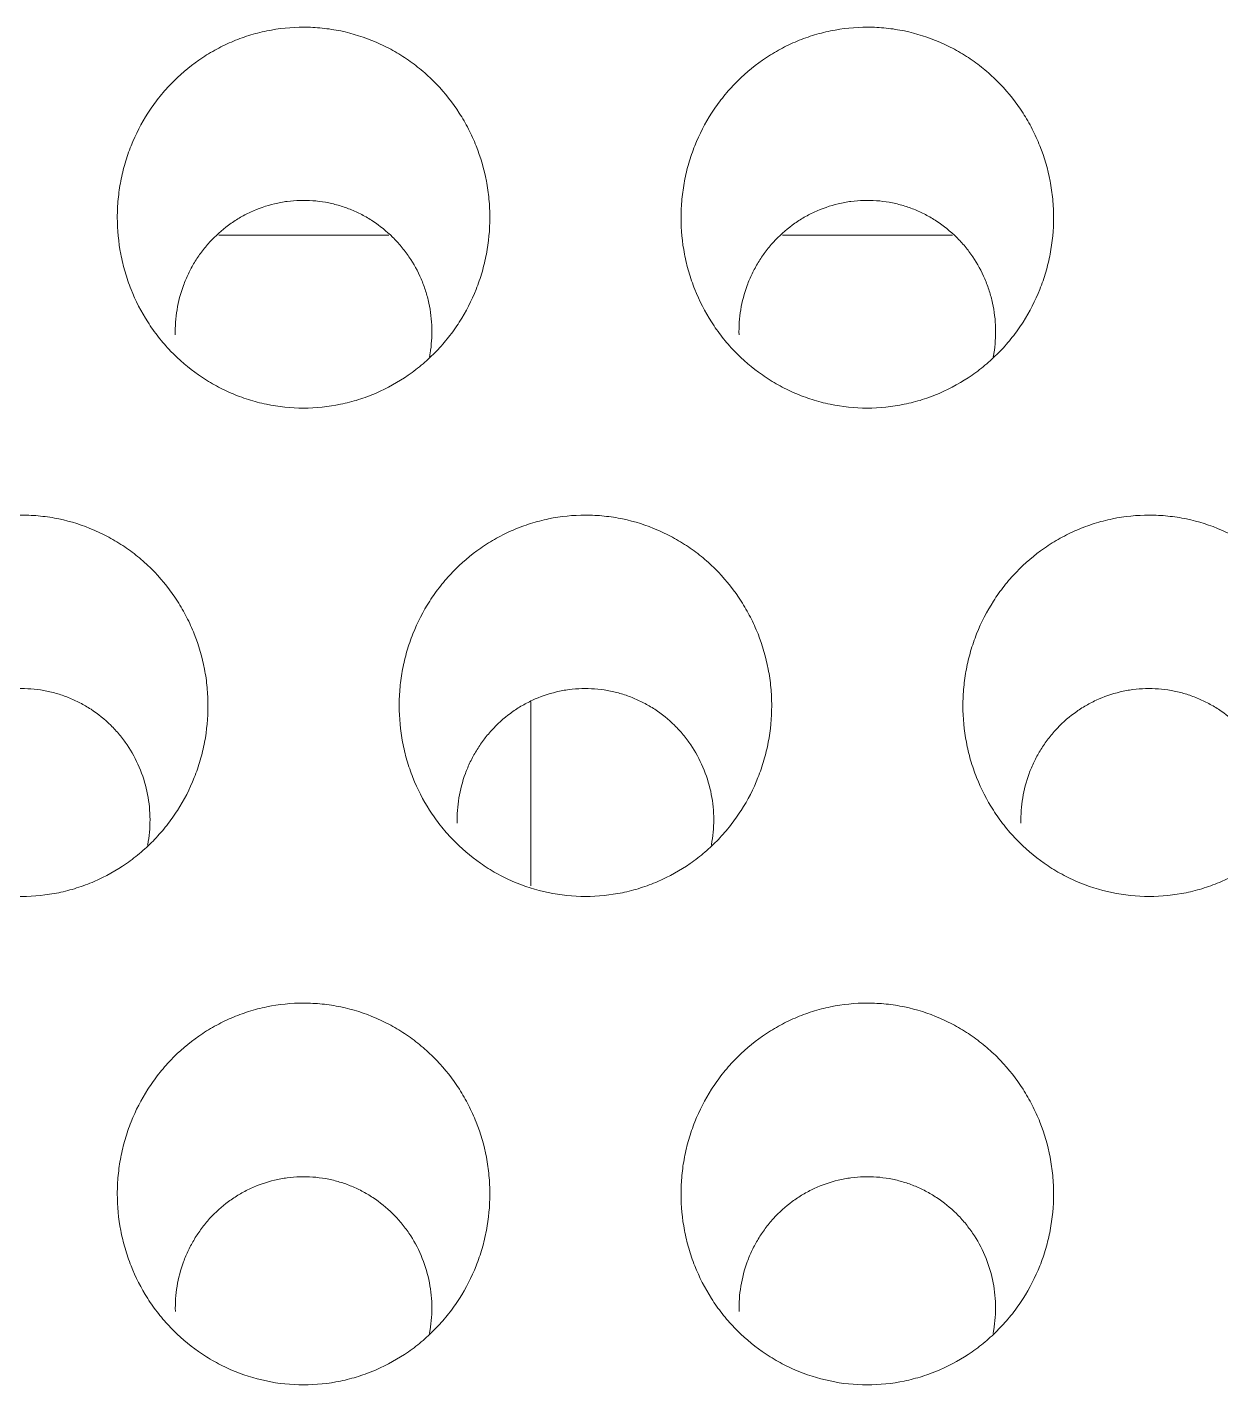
# Model space of a CAD drawing. Header units: millimetres. Extents: x 70151 to 230897, y 35202 to 113211.
# Drawn here: x 179014.93 to 179021.26, y 69190.07 to 69197.26 of the extents above; entities that cross this region are included whole.
import ezdxf

# ---------------------------------------------------------------- set-up
doc = ezdxf.new("R2010")
doc.units = ezdxf.units.MM
doc.header["$LTSCALE"] = 50
doc.layers.add('2-con', color=2, linetype='Continuous')
doc.layers.add('mark-B', color=2, linetype='Continuous', lineweight=20)

# ---------------------------------------------------------------- blocks, each defined once
blk = doc.blocks.new('무풍1WAY 대형')
at = {"layer": 'mark-B'}
blk.add_line((-362.6855, -433.2657), (-362.6855, -434.2397), dxfattribs=at)
for points, knots in [([(-364.4684, -430.621), (-364.5348, -430.621), (-364.6001, -430.6278), (-364.6964, -430.6478), (-364.7282, -430.6561), (-364.7754, -430.671), (-364.7911, -430.6764), (-364.8221, -430.688), (-364.8374, -430.6942), (-364.9127, -430.7268), (-364.9698, -430.7587), (-365.0506, -430.815), (-365.0769, -430.8354), (-365.1267, -430.8781), (-365.1741, -430.923), (-365.2168, -430.9722), (-365.2471, -431.0107), (-365.2569, -431.0238), (-365.2758, -431.0505), (-365.2851, -431.0641), (-365.3293, -431.1333), (-365.3589, -431.1912), (-365.3948, -431.2817), (-365.4053, -431.3125), (-365.419, -431.3595), (-365.4232, -431.3754), (-365.4309, -431.4073), (-365.4343, -431.4232), (-365.4495, -431.5031), (-365.4555, -431.5675), (-365.4555, -431.6487), (-365.4552, -431.6649), (-365.4536, -431.6975), (-365.4525, -431.7139), (-365.4478, -431.7628), (-365.4432, -431.795), (-365.425, -431.8905), (-365.407, -431.9527), (-365.3709, -432.0436), (-365.3573, -432.0737), (-365.3275, -432.1318), (-365.3113, -432.16), (-365.2588, -432.242), (-365.2187, -432.2932), (-365.1617, -432.3527), (-365.15, -432.3643), (-365.1262, -432.3868), (-365.0897, -432.4197), (-365.0253, -432.4696), (-364.9699, -432.5043), (-364.9269, -432.5283), (-364.9124, -432.536), (-364.8827, -432.5506), (-364.8677, -432.5576), (-364.792, -432.5903), (-364.7297, -432.6101), (-364.6334, -432.6302), (-364.6008, -432.6353), (-364.5347, -432.6421), (-364.5017, -432.6438), (-364.4033, -432.6439), (-364.3381, -432.6373), (-364.2571, -432.6206), (-364.2409, -432.6168), (-364.2089, -432.6084), (-364.1614, -432.5947), (-364.0846, -432.5661), (-364.0259, -432.5372), (-363.9684, -432.5052), (-363.9402, -432.4876), (-363.8593, -432.4312), (-363.8098, -432.3888), (-363.7532, -432.3299), (-363.7421, -432.3178), (-363.7206, -432.293), (-363.7101, -432.2803), (-363.6796, -432.2416), (-363.6607, -432.2149), (-363.608, -432.1328), (-363.5783, -432.075), (-363.5481, -431.9989), (-363.5424, -431.9835), (-363.5318, -431.9525), (-363.517, -431.9059), (-363.4981, -431.8271), (-363.4889, -431.7629), (-363.4843, -431.7144), (-363.4832, -431.6982), (-363.4816, -431.6655), (-363.4812, -431.6491), (-363.4812, -431.5674), (-363.4873, -431.5029), (-363.5055, -431.4075), (-363.513, -431.3759), (-363.5267, -431.3288), (-363.5316, -431.3132), (-363.5422, -431.2822), (-363.5479, -431.2668), (-363.5779, -431.1911), (-363.6074, -431.1334), (-363.66, -431.0511), (-363.6789, -431.0245), (-363.7196, -430.9726), (-363.7411, -430.9479), (-363.8087, -430.8772), (-363.8581, -430.8347), (-363.9253, -430.7877), (-363.939, -430.7786), (-363.967, -430.761), (-363.9813, -430.7526), (-364.0243, -430.7285), (-364.0537, -430.714), (-364.1436, -430.675), (-364.2061, -430.655), (-364.3362, -430.6278), (-364.4019, -430.621), (-364.4684, -430.621)], [0, 0, 0, 0, 0.03125, 0.03125, 0.046875, 0.046875, 0.054687, 0.054687, 0.0625, 0.0625, 0.09375, 0.09375, 0.109375, 0.109375, 0.125, 0.140625, 0.140625, 0.148437, 0.148437, 0.15625, 0.15625, 0.1875, 0.1875, 0.203125, 0.203125, 0.210937, 0.210937, 0.21875, 0.21875, 0.25, 0.25, 0.257812, 0.257812, 0.265625, 0.265625, 0.28125, 0.28125, 0.3125, 0.3125, 0.328125, 0.328125, 0.34375, 0.34375, 0.375, 0.375, 0.382812, 0.382812, 0.390625, 0.40625, 0.421875, 0.421875, 0.429687, 0.429687, 0.4375, 0.4375, 0.46875, 0.46875, 0.484375, 0.484375, 0.5, 0.5, 0.53125, 0.53125, 0.539062, 0.539062, 0.546875, 0.5625, 0.578125, 0.578125, 0.59375, 0.59375, 0.625, 0.625, 0.632812, 0.632812, 0.640625, 0.640625, 0.65625, 0.65625, 0.6875, 0.6875, 0.695312, 0.695312, 0.703125, 0.71875, 0.734375, 0.734375, 0.742187, 0.742187, 0.75, 0.75, 0.78125, 0.78125, 0.796875, 0.796875, 0.804687, 0.804687, 0.8125, 0.8125, 0.84375, 0.84375, 0.859375, 0.859375, 0.875, 0.875, 0.90625, 0.90625, 0.914062, 0.914062, 0.921875, 0.921875, 0.9375, 0.9375, 0.96875, 0.96875, 1, 1, 1, 1]), ([(-361.4808, -430.621), (-361.5473, -430.621), (-361.6126, -430.6278), (-361.7088, -430.6478), (-361.7406, -430.6561), (-361.7879, -430.671), (-361.8036, -430.6764), (-361.8346, -430.688), (-361.8498, -430.6942), (-361.9252, -430.7268), (-361.9822, -430.7587), (-362.0631, -430.815), (-362.0893, -430.8354), (-362.1392, -430.8781), (-362.1866, -430.923), (-362.2293, -430.9722), (-362.2595, -431.0107), (-362.2693, -431.0238), (-362.2883, -431.0505), (-362.2975, -431.0641), (-362.3418, -431.1333), (-362.3713, -431.1912), (-362.4072, -431.2817), (-362.4178, -431.3125), (-362.4315, -431.3595), (-362.4357, -431.3754), (-362.4433, -431.4073), (-362.4467, -431.4232), (-362.4619, -431.5031), (-362.468, -431.5675), (-362.468, -431.6487), (-362.4676, -431.6649), (-362.4661, -431.6975), (-362.4649, -431.7139), (-362.4603, -431.7628), (-362.4557, -431.795), (-362.4375, -431.8905), (-362.4194, -431.9527), (-362.3834, -432.0436), (-362.3697, -432.0737), (-362.34, -432.1318), (-362.3238, -432.16), (-362.2713, -432.242), (-362.2311, -432.2932), (-362.1742, -432.3527), (-362.1625, -432.3643), (-362.1386, -432.3868), (-362.1021, -432.4197), (-362.0377, -432.4696), (-361.9824, -432.5043), (-361.9394, -432.5283), (-361.9248, -432.536), (-361.8952, -432.5506), (-361.8801, -432.5576), (-361.8045, -432.5903), (-361.7421, -432.6101), (-361.6458, -432.6302), (-361.6132, -432.6353), (-361.5471, -432.6421), (-361.5142, -432.6438), (-361.4157, -432.6439), (-361.3505, -432.6373), (-361.2695, -432.6206), (-361.2533, -432.6168), (-361.2213, -432.6084), (-361.1738, -432.5947), (-361.0971, -432.5661), (-361.0383, -432.5372), (-360.9809, -432.5052), (-360.9527, -432.4876), (-360.8717, -432.4312), (-360.8222, -432.3888), (-360.7656, -432.3299), (-360.7546, -432.3178), (-360.7331, -432.293), (-360.7225, -432.2803), (-360.692, -432.2416), (-360.6731, -432.2149), (-360.6205, -432.1328), (-360.5908, -432.075), (-360.5605, -431.9989), (-360.5548, -431.9835), (-360.5442, -431.9525), (-360.5295, -431.9059), (-360.5105, -431.8271), (-360.5014, -431.7629), (-360.4968, -431.7144), (-360.4956, -431.6982), (-360.4941, -431.6655), (-360.4937, -431.6491), (-360.4937, -431.5674), (-360.4998, -431.5029), (-360.5179, -431.4075), (-360.5255, -431.3759), (-360.5391, -431.3288), (-360.5441, -431.3132), (-360.5547, -431.2822), (-360.5603, -431.2668), (-360.5904, -431.1911), (-360.6199, -431.1334), (-360.6724, -431.0511), (-360.6913, -431.0245), (-360.732, -430.9726), (-360.7535, -430.9479), (-360.8211, -430.8772), (-360.8705, -430.8347), (-360.9377, -430.7877), (-360.9515, -430.7786), (-360.9795, -430.761), (-360.9937, -430.7526), (-361.0368, -430.7285), (-361.0661, -430.714), (-361.1561, -430.675), (-361.2186, -430.655), (-361.3486, -430.6278), (-361.4144, -430.621), (-361.4808, -430.621)], [0, 0, 0, 0, 0.03125, 0.03125, 0.046875, 0.046875, 0.054687, 0.054687, 0.0625, 0.0625, 0.09375, 0.09375, 0.109375, 0.109375, 0.125, 0.140625, 0.140625, 0.148437, 0.148437, 0.15625, 0.15625, 0.1875, 0.1875, 0.203125, 0.203125, 0.210937, 0.210937, 0.21875, 0.21875, 0.25, 0.25, 0.257812, 0.257812, 0.265625, 0.265625, 0.28125, 0.28125, 0.3125, 0.3125, 0.328125, 0.328125, 0.34375, 0.34375, 0.375, 0.375, 0.382812, 0.382812, 0.390625, 0.40625, 0.421875, 0.421875, 0.429687, 0.429687, 0.4375, 0.4375, 0.46875, 0.46875, 0.484375, 0.484375, 0.5, 0.5, 0.53125, 0.53125, 0.539062, 0.539062, 0.546875, 0.5625, 0.578125, 0.578125, 0.59375, 0.59375, 0.625, 0.625, 0.632812, 0.632812, 0.640625, 0.640625, 0.65625, 0.65625, 0.6875, 0.6875, 0.695312, 0.695312, 0.703125, 0.71875, 0.734375, 0.734375, 0.742187, 0.742187, 0.75, 0.75, 0.78125, 0.78125, 0.796875, 0.796875, 0.804687, 0.804687, 0.8125, 0.8125, 0.84375, 0.84375, 0.859375, 0.859375, 0.875, 0.875, 0.90625, 0.90625, 0.914062, 0.914062, 0.921875, 0.921875, 0.9375, 0.9375, 0.96875, 0.96875, 1, 1, 1, 1]), ([(-365.1354, -430.8933), (-365.1366, -430.8995), (-365.1377, -430.9057), (-365.1459, -430.956), (-365.149, -431.0004), (-365.1473, -431.0678), (-365.1457, -431.0904), (-365.1403, -431.1349), (-365.1366, -431.157), (-365.1224, -431.2224), (-365.1089, -431.2651), (-365.0733, -431.3483), (-365.0518, -431.3876), (-365.0141, -431.4432), (-365.0006, -431.4612), (-364.979, -431.4873), (-364.9715, -431.4959), (-364.9562, -431.5126), (-364.9484, -431.5207), (-364.9083, -431.5604), (-364.8734, -431.5887), (-364.8262, -431.6197), (-364.8165, -431.6257), (-364.7969, -431.6372), (-364.7869, -431.6428), (-364.7567, -431.6585), (-364.7157, -431.6774), (-364.6623, -431.6956), (-364.6294, -431.7042), (-364.6073, -431.7093), (-364.596, -431.7116), (-364.5398, -431.7216), (-364.4948, -431.7249), (-364.427, -431.723), (-364.4044, -431.7212), (-364.3705, -431.7167), (-364.3592, -431.7149), (-364.3368, -431.7108), (-364.3257, -431.7085), (-364.2707, -431.6954), (-364.2282, -431.6806), (-364.1666, -431.6519), (-364.1463, -431.6412), (-364.1074, -431.618), (-364.0886, -431.6055), (-364.0345, -431.5655), (-364.0012, -431.5354), (-363.9631, -431.4934), (-363.9556, -431.4848), (-363.9413, -431.4674), (-363.9344, -431.4585), (-363.9143, -431.4315), (-363.8894, -431.3943), (-363.8628, -431.3452), (-363.8489, -431.3144), (-363.8402, -431.2937), (-363.836, -431.2831), (-363.8166, -431.2303), (-363.7941, -431.1442), (-363.7878, -431.0554), (-363.7888, -431.0102)], [0, 0, 0, 0, 0.008227, 0.008227, 0.066566, 0.066566, 0.095736, 0.095736, 0.124906, 0.124906, 0.183246, 0.183246, 0.241585, 0.241585, 0.270755, 0.270755, 0.28534, 0.28534, 0.299925, 0.299925, 0.358264, 0.358264, 0.372849, 0.372849, 0.387434, 0.387434, 0.416604, 0.445774, 0.460359, 0.460359, 0.474944, 0.474944, 0.533283, 0.533283, 0.562453, 0.562453, 0.577038, 0.577038, 0.591623, 0.591623, 0.649962, 0.649962, 0.679132, 0.679132, 0.708302, 0.708302, 0.766642, 0.766642, 0.781226, 0.781226, 0.795811, 0.795811, 0.824981, 0.854151, 0.868736, 0.868736, 0.883321, 0.883321, 0.94166, 1, 1, 1, 1]), ([(-362.1479, -430.8933), (-362.1491, -430.8995), (-362.1502, -430.9057), (-362.1584, -430.956), (-362.1615, -431.0004), (-362.1598, -431.0678), (-362.1581, -431.0904), (-362.1528, -431.1349), (-362.1491, -431.157), (-362.1349, -431.2224), (-362.1213, -431.2651), (-362.0858, -431.3483), (-362.0643, -431.3876), (-362.0266, -431.4432), (-362.0131, -431.4612), (-361.9914, -431.4873), (-361.984, -431.4959), (-361.9687, -431.5126), (-361.9608, -431.5207), (-361.9207, -431.5604), (-361.8858, -431.5887), (-361.8386, -431.6197), (-361.829, -431.6257), (-361.8094, -431.6372), (-361.7994, -431.6428), (-361.7692, -431.6585), (-361.7281, -431.6774), (-361.6748, -431.6956), (-361.6419, -431.7042), (-361.6197, -431.7093), (-361.6085, -431.7116), (-361.5523, -431.7216), (-361.5072, -431.7249), (-361.4395, -431.723), (-361.4169, -431.7212), (-361.383, -431.7167), (-361.3716, -431.7149), (-361.3493, -431.7108), (-361.3382, -431.7085), (-361.2831, -431.6954), (-361.2406, -431.6806), (-361.179, -431.6519), (-361.1588, -431.6412), (-361.1198, -431.618), (-361.1011, -431.6055), (-361.0469, -431.5655), (-361.0136, -431.5354), (-360.9755, -431.4934), (-360.9681, -431.4848), (-360.9537, -431.4674), (-360.9468, -431.4585), (-360.9267, -431.4315), (-360.9018, -431.3943), (-360.8753, -431.3452), (-360.8614, -431.3144), (-360.8526, -431.2937), (-360.8485, -431.2831), (-360.8291, -431.2303), (-360.8066, -431.1442), (-360.8002, -431.0554), (-360.8013, -431.0102)], [0, 0, 0, 0, 0.008227, 0.008227, 0.066566, 0.066566, 0.095736, 0.095736, 0.124906, 0.124906, 0.183246, 0.183246, 0.241585, 0.241585, 0.270755, 0.270755, 0.28534, 0.28534, 0.299925, 0.299925, 0.358264, 0.358264, 0.372849, 0.372849, 0.387434, 0.387434, 0.416604, 0.445774, 0.460359, 0.460359, 0.474944, 0.474944, 0.533283, 0.533283, 0.562453, 0.562453, 0.577038, 0.577038, 0.591623, 0.591623, 0.649962, 0.649962, 0.679132, 0.679132, 0.708302, 0.708302, 0.766642, 0.766642, 0.781226, 0.781226, 0.795811, 0.795811, 0.824981, 0.854151, 0.868736, 0.868736, 0.883321, 0.883321, 0.94166, 1, 1, 1, 1]), ([(-365.9622, -433.2088), (-366.0286, -433.2088), (-366.0939, -433.2156), (-366.1901, -433.2355), (-366.2218, -433.2438), (-366.2691, -433.2587), (-366.2848, -433.2641), (-366.3158, -433.2757), (-366.331, -433.2819), (-366.4064, -433.3144), (-366.4634, -433.3462), (-366.5442, -433.4025), (-366.5705, -433.4228), (-366.6203, -433.4655), (-366.6678, -433.5104), (-366.7105, -433.5595), (-366.7407, -433.5979), (-366.7505, -433.611), (-366.7695, -433.6377), (-366.7787, -433.6513), (-366.823, -433.7204), (-366.8526, -433.7783), (-366.8885, -433.8687), (-366.899, -433.8994), (-366.9127, -433.9465), (-366.9169, -433.9623), (-366.9246, -433.9941), (-366.928, -434.0101), (-366.9432, -434.0899), (-366.9493, -434.1543), (-366.9493, -434.2354), (-366.9489, -434.2516), (-366.9474, -434.2842), (-366.9462, -434.3005), (-366.9416, -434.3494), (-366.937, -434.3816), (-366.9187, -434.477), (-366.9007, -434.5391), (-366.8646, -434.63), (-366.851, -434.6601), (-366.8212, -434.7181), (-366.805, -434.7463), (-366.7525, -434.8281), (-366.7123, -434.8793), (-366.6554, -434.9387), (-366.6437, -434.9503), (-366.6198, -434.9729), (-366.5833, -435.0057), (-366.5189, -435.0555), (-366.4636, -435.0901), (-366.4206, -435.1141), (-366.406, -435.1218), (-366.3764, -435.1364), (-366.3613, -435.1434), (-366.2857, -435.1761), (-366.2234, -435.1958), (-366.1271, -435.2159), (-366.0945, -435.2209), (-366.0284, -435.2278), (-365.9955, -435.2295), (-365.8971, -435.2295), (-365.8319, -435.2229), (-365.7509, -435.2062), (-365.7347, -435.2025), (-365.7027, -435.1941), (-365.6552, -435.1805), (-365.5785, -435.1519), (-365.5198, -435.123), (-365.4623, -435.0911), (-365.4341, -435.0735), (-365.3532, -435.0172), (-365.3037, -434.9748), (-365.2471, -434.916), (-365.2361, -434.9039), (-365.2145, -434.8792), (-365.204, -434.8665), (-365.1735, -434.8278), (-365.1545, -434.8012), (-365.1019, -434.7191), (-365.0722, -434.6613), (-365.0419, -434.5853), (-365.0362, -434.5699), (-365.0256, -434.539), (-365.0108, -434.4924), (-364.9919, -434.4136), (-364.9827, -434.3496), (-364.9781, -434.3011), (-364.977, -434.2848), (-364.9754, -434.2522), (-364.975, -434.2358), (-364.975, -434.1541), (-364.9811, -434.0897), (-364.9993, -433.9944), (-365.0068, -433.9628), (-365.0205, -433.9158), (-365.0254, -433.9001), (-365.0361, -433.8691), (-365.0417, -433.8538), (-365.0718, -433.7782), (-365.1013, -433.7205), (-365.1539, -433.6384), (-365.1728, -433.6117), (-365.2135, -433.5599), (-365.235, -433.5352), (-365.3026, -433.4646), (-365.352, -433.4222), (-365.4192, -433.3752), (-365.4329, -433.3661), (-365.461, -433.3486), (-365.4752, -433.3402), (-365.5182, -433.3161), (-365.5476, -433.3016), (-365.6375, -433.2627), (-365.7, -433.2427), (-365.83, -433.2156), (-365.8957, -433.2088), (-365.9622, -433.2088)], [0, 0, 0, 0, 0.03125, 0.03125, 0.046875, 0.046875, 0.054688, 0.054688, 0.0625, 0.0625, 0.09375, 0.09375, 0.109375, 0.109375, 0.125, 0.140625, 0.140625, 0.148438, 0.148438, 0.15625, 0.15625, 0.1875, 0.1875, 0.203125, 0.203125, 0.210938, 0.210938, 0.21875, 0.21875, 0.25, 0.25, 0.257813, 0.257813, 0.265625, 0.265625, 0.28125, 0.28125, 0.3125, 0.3125, 0.328125, 0.328125, 0.34375, 0.34375, 0.375, 0.375, 0.382813, 0.382813, 0.390625, 0.40625, 0.421875, 0.421875, 0.429688, 0.429688, 0.4375, 0.4375, 0.46875, 0.46875, 0.484375, 0.484375, 0.5, 0.5, 0.53125, 0.53125, 0.539063, 0.539063, 0.546875, 0.5625, 0.578125, 0.578125, 0.59375, 0.59375, 0.625, 0.625, 0.632813, 0.632813, 0.640625, 0.640625, 0.65625, 0.65625, 0.6875, 0.6875, 0.695313, 0.695313, 0.703125, 0.71875, 0.734375, 0.734375, 0.742188, 0.742188, 0.75, 0.75, 0.78125, 0.78125, 0.796875, 0.796875, 0.804688, 0.804688, 0.8125, 0.8125, 0.84375, 0.84375, 0.859375, 0.859375, 0.875, 0.875, 0.90625, 0.90625, 0.914063, 0.914063, 0.921875, 0.921875, 0.9375, 0.9375, 0.96875, 0.96875, 1, 1, 1, 1]), ([(-362.9746, -433.2088), (-363.041, -433.2088), (-363.1063, -433.2156), (-363.2025, -433.2355), (-363.2343, -433.2438), (-363.2815, -433.2587), (-363.2973, -433.2641), (-363.3282, -433.2757), (-363.3435, -433.2819), (-363.4188, -433.3144), (-363.4759, -433.3462), (-363.5567, -433.4025), (-363.5829, -433.4228), (-363.6328, -433.4655), (-363.6802, -433.5104), (-363.7229, -433.5595), (-363.7532, -433.5979), (-363.763, -433.611), (-363.7819, -433.6377), (-363.7912, -433.6513), (-363.8355, -433.7204), (-363.865, -433.7783), (-363.9009, -433.8687), (-363.9115, -433.8994), (-363.9252, -433.9465), (-363.9294, -433.9623), (-363.937, -433.9941), (-363.9405, -434.0101), (-363.9557, -434.0899), (-363.9617, -434.1543), (-363.9617, -434.2354), (-363.9614, -434.2516), (-363.9598, -434.2842), (-363.9587, -434.3005), (-363.954, -434.3494), (-363.9494, -434.3816), (-363.9312, -434.477), (-363.9132, -434.5391), (-363.8771, -434.63), (-363.8634, -434.6601), (-363.8336, -434.7181), (-363.8174, -434.7463), (-363.7649, -434.8281), (-363.7248, -434.8793), (-363.6678, -434.9387), (-363.6561, -434.9503), (-363.6323, -434.9729), (-363.5958, -435.0057), (-363.5314, -435.0555), (-363.476, -435.0901), (-363.433, -435.1141), (-363.4185, -435.1218), (-363.3888, -435.1364), (-363.3738, -435.1434), (-363.2982, -435.1761), (-363.2358, -435.1958), (-363.1395, -435.2159), (-363.107, -435.2209), (-363.0409, -435.2278), (-363.008, -435.2295), (-362.9095, -435.2295), (-362.8443, -435.2229), (-362.7634, -435.2062), (-362.7472, -435.2025), (-362.7152, -435.1941), (-362.6677, -435.1805), (-362.591, -435.1519), (-362.5322, -435.123), (-362.4748, -435.0911), (-362.4466, -435.0735), (-362.3657, -435.0172), (-362.3161, -434.9748), (-362.2595, -434.916), (-362.2485, -434.9039), (-362.227, -434.8792), (-362.2164, -434.8665), (-362.1859, -434.8278), (-362.167, -434.8012), (-362.1143, -434.7191), (-362.0846, -434.6613), (-362.0544, -434.5853), (-362.0487, -434.5699), (-362.0381, -434.539), (-362.0233, -434.4924), (-362.0044, -434.4136), (-361.9952, -434.3496), (-361.9906, -434.3011), (-361.9894, -434.2848), (-361.9879, -434.2522), (-361.9875, -434.2358), (-361.9875, -434.1541), (-361.9936, -434.0897), (-362.0117, -433.9944), (-362.0193, -433.9628), (-362.0329, -433.9158), (-362.0379, -433.9001), (-362.0485, -433.8691), (-362.0542, -433.8538), (-362.0842, -433.7782), (-362.1138, -433.7205), (-362.1663, -433.6384), (-362.1852, -433.6117), (-362.2259, -433.5599), (-362.2474, -433.5352), (-362.3151, -433.4646), (-362.3644, -433.4222), (-362.4317, -433.3752), (-362.4454, -433.3661), (-362.4734, -433.3486), (-362.4876, -433.3402), (-362.5307, -433.3161), (-362.56, -433.3016), (-362.65, -433.2627), (-362.7124, -433.2427), (-362.8424, -433.2156), (-362.9082, -433.2088), (-362.9746, -433.2088)], [0, 0, 0, 0, 0.03125, 0.03125, 0.046875, 0.046875, 0.054688, 0.054688, 0.0625, 0.0625, 0.09375, 0.09375, 0.109375, 0.109375, 0.125, 0.140625, 0.140625, 0.148438, 0.148438, 0.15625, 0.15625, 0.1875, 0.1875, 0.203125, 0.203125, 0.210938, 0.210938, 0.21875, 0.21875, 0.25, 0.25, 0.257813, 0.257813, 0.265625, 0.265625, 0.28125, 0.28125, 0.3125, 0.3125, 0.328125, 0.328125, 0.34375, 0.34375, 0.375, 0.375, 0.382813, 0.382813, 0.390625, 0.40625, 0.421875, 0.421875, 0.429688, 0.429688, 0.4375, 0.4375, 0.46875, 0.46875, 0.484375, 0.484375, 0.5, 0.5, 0.53125, 0.53125, 0.539063, 0.539063, 0.546875, 0.5625, 0.578125, 0.578125, 0.59375, 0.59375, 0.625, 0.625, 0.632813, 0.632813, 0.640625, 0.640625, 0.65625, 0.65625, 0.6875, 0.6875, 0.695313, 0.695313, 0.703125, 0.71875, 0.734375, 0.734375, 0.742188, 0.742188, 0.75, 0.75, 0.78125, 0.78125, 0.796875, 0.796875, 0.804688, 0.804688, 0.8125, 0.8125, 0.84375, 0.84375, 0.859375, 0.859375, 0.875, 0.875, 0.90625, 0.90625, 0.914063, 0.914063, 0.921875, 0.921875, 0.9375, 0.9375, 0.96875, 0.96875, 1, 1, 1, 1]), ([(-359.9871, -433.2088), (-360.0535, -433.2088), (-360.1188, -433.2156), (-360.215, -433.2355), (-360.2468, -433.2438), (-360.294, -433.2587), (-360.3097, -433.2641), (-360.3407, -433.2757), (-360.3559, -433.2819), (-360.4313, -433.3144), (-360.4883, -433.3462), (-360.5691, -433.4025), (-360.5954, -433.4228), (-360.6452, -433.4655), (-360.6927, -433.5104), (-360.7354, -433.5595), (-360.7656, -433.5979), (-360.7754, -433.611), (-360.7944, -433.6377), (-360.8036, -433.6513), (-360.8479, -433.7204), (-360.8775, -433.7783), (-360.9134, -433.8687), (-360.9239, -433.8994), (-360.9376, -433.9465), (-360.9419, -433.9623), (-360.9495, -433.9941), (-360.9529, -434.0101), (-360.9681, -434.0899), (-360.9742, -434.1543), (-360.9742, -434.2354), (-360.9738, -434.2516), (-360.9723, -434.2842), (-360.9711, -434.3005), (-360.9665, -434.3494), (-360.9619, -434.3816), (-360.9436, -434.477), (-360.9256, -434.5391), (-360.8895, -434.63), (-360.8759, -434.6601), (-360.8461, -434.7181), (-360.8299, -434.7463), (-360.7774, -434.8281), (-360.7372, -434.8793), (-360.6803, -434.9387), (-360.6686, -434.9503), (-360.6447, -434.9729), (-360.6082, -435.0057), (-360.5438, -435.0555), (-360.4885, -435.0901), (-360.4455, -435.1141), (-360.4309, -435.1218), (-360.4013, -435.1364), (-360.3862, -435.1434), (-360.3106, -435.1761), (-360.2483, -435.1958), (-360.152, -435.2159), (-360.1194, -435.2209), (-360.0533, -435.2278), (-360.0204, -435.2295), (-359.922, -435.2295), (-359.8568, -435.2229), (-359.7758, -435.2062), (-359.7596, -435.2025), (-359.7276, -435.1941), (-359.6801, -435.1805), (-359.6034, -435.1519), (-359.5447, -435.123), (-359.4872, -435.0911), (-359.459, -435.0735), (-359.3781, -435.0172), (-359.3286, -434.9748), (-359.272, -434.916), (-359.261, -434.9039), (-359.2394, -434.8792), (-359.2289, -434.8665), (-359.1984, -434.8278), (-359.1794, -434.8012), (-359.1268, -434.7191), (-359.0971, -434.6613), (-359.0668, -434.5853), (-359.0611, -434.5699), (-359.0505, -434.539), (-359.0357, -434.4924), (-359.0168, -434.4136), (-359.0076, -434.3496), (-359.003, -434.3011), (-359.0019, -434.2848), (-359.0003, -434.2522), (-358.9999, -434.2358), (-358.9999, -434.1541), (-359.006, -434.0897), (-359.0242, -433.9944), (-359.0317, -433.9628), (-359.0454, -433.9158), (-359.0503, -433.9001), (-359.061, -433.8691), (-359.0666, -433.8538), (-359.0967, -433.7782), (-359.1262, -433.7205), (-359.1788, -433.6384), (-359.1977, -433.6117), (-359.2384, -433.5599), (-359.2599, -433.5352), (-359.3275, -433.4646), (-359.3769, -433.4222), (-359.4441, -433.3752), (-359.4578, -433.3661), (-359.4859, -433.3486), (-359.5001, -433.3402), (-359.5432, -433.3161), (-359.5725, -433.3016), (-359.6624, -433.2627), (-359.7249, -433.2427), (-359.8549, -433.2156), (-359.9206, -433.2088), (-359.9871, -433.2088)], [0, 0, 0, 0, 0.03125, 0.03125, 0.046875, 0.046875, 0.054687, 0.054687, 0.0625, 0.0625, 0.09375, 0.09375, 0.109375, 0.109375, 0.125, 0.140625, 0.140625, 0.148437, 0.148437, 0.15625, 0.15625, 0.1875, 0.1875, 0.203125, 0.203125, 0.210937, 0.210937, 0.21875, 0.21875, 0.25, 0.25, 0.257812, 0.257812, 0.265625, 0.265625, 0.28125, 0.28125, 0.3125, 0.3125, 0.328125, 0.328125, 0.34375, 0.34375, 0.375, 0.375, 0.382812, 0.382812, 0.390625, 0.40625, 0.421875, 0.421875, 0.429687, 0.429687, 0.4375, 0.4375, 0.46875, 0.46875, 0.484375, 0.484375, 0.5, 0.5, 0.53125, 0.53125, 0.539062, 0.539062, 0.546875, 0.5625, 0.578125, 0.578125, 0.59375, 0.59375, 0.625, 0.625, 0.632812, 0.632812, 0.640625, 0.640625, 0.65625, 0.65625, 0.6875, 0.6875, 0.695312, 0.695312, 0.703125, 0.71875, 0.734375, 0.734375, 0.742187, 0.742187, 0.75, 0.75, 0.78125, 0.78125, 0.796875, 0.796875, 0.804687, 0.804687, 0.8125, 0.8125, 0.84375, 0.84375, 0.859375, 0.859375, 0.875, 0.875, 0.90625, 0.90625, 0.914062, 0.914062, 0.921875, 0.921875, 0.9375, 0.9375, 0.96875, 0.96875, 1, 1, 1, 1]), ([(-366.6294, -433.481), (-366.6306, -433.4871), (-366.6317, -433.4932), (-366.6399, -433.5433), (-366.643, -433.5878), (-366.6413, -433.6551), (-366.6396, -433.6777), (-366.6343, -433.7222), (-366.6305, -433.7442), (-366.6163, -433.8096), (-366.6028, -433.8523), (-366.5672, -433.9354), (-366.5457, -433.9747), (-366.508, -434.0303), (-366.4945, -434.0483), (-366.4728, -434.0743), (-366.4653, -434.0829), (-366.45, -434.0996), (-366.4421, -434.1077), (-366.402, -434.1473), (-366.3671, -434.1756), (-366.3199, -434.2066), (-366.3103, -434.2126), (-366.2906, -434.2241), (-366.2807, -434.2297), (-366.2505, -434.2454), (-366.2094, -434.2642), (-366.156, -434.2824), (-366.1231, -434.2909), (-366.101, -434.2961), (-366.0898, -434.2983), (-366.0336, -434.3083), (-365.9885, -434.3116), (-365.9208, -434.3097), (-365.8982, -434.3079), (-365.8643, -434.3035), (-365.8529, -434.3017), (-365.8305, -434.2976), (-365.8194, -434.2952), (-365.7644, -434.2821), (-365.7219, -434.2674), (-365.6603, -434.2387), (-365.6401, -434.228), (-365.6011, -434.2049), (-365.5824, -434.1924), (-365.5282, -434.1524), (-365.4949, -434.1223), (-365.4567, -434.0804), (-365.4493, -434.0718), (-365.435, -434.0543), (-365.428, -434.0455), (-365.4079, -434.0185), (-365.383, -433.9814), (-365.3564, -433.9323), (-365.3426, -433.9015), (-365.3338, -433.8808), (-365.3296, -433.8702), (-365.3102, -433.8174), (-365.2877, -433.7314), (-365.2814, -433.6426), (-365.2824, -433.5975)], [0, 0, 0, 0, 0.00808, 0.00808, 0.066428, 0.066428, 0.095603, 0.095603, 0.124777, 0.124777, 0.183125, 0.183125, 0.241473, 0.241473, 0.270647, 0.270647, 0.285234, 0.285234, 0.299821, 0.299821, 0.35817, 0.35817, 0.372757, 0.372757, 0.387344, 0.387344, 0.416518, 0.445692, 0.460279, 0.460279, 0.474866, 0.474866, 0.533214, 0.533214, 0.562388, 0.562388, 0.576975, 0.576975, 0.591562, 0.591562, 0.649911, 0.649911, 0.679085, 0.679085, 0.708259, 0.708259, 0.766607, 0.766607, 0.781194, 0.781194, 0.795781, 0.795781, 0.824955, 0.854129, 0.868716, 0.868716, 0.883304, 0.883304, 0.941652, 1, 1, 1, 1]), ([(-363.6419, -433.481), (-363.643, -433.4871), (-363.6441, -433.4932), (-363.6524, -433.5433), (-363.6554, -433.5878), (-363.6537, -433.6551), (-363.6521, -433.6777), (-363.6467, -433.7222), (-363.643, -433.7442), (-363.6288, -433.8096), (-363.6152, -433.8523), (-363.5796, -433.9354), (-363.5581, -433.9747), (-363.5204, -434.0303), (-363.5069, -434.0483), (-363.4852, -434.0743), (-363.4778, -434.0829), (-363.4624, -434.0996), (-363.4546, -434.1077), (-363.4145, -434.1473), (-363.3796, -434.1756), (-363.3323, -434.2066), (-363.3227, -434.2126), (-363.3031, -434.2241), (-363.2931, -434.2297), (-363.2629, -434.2454), (-363.2218, -434.2642), (-363.1685, -434.2824), (-363.1356, -434.2909), (-363.1134, -434.2961), (-363.1022, -434.2983), (-363.046, -434.3083), (-363.0009, -434.3116), (-362.9332, -434.3097), (-362.9106, -434.3079), (-362.8767, -434.3035), (-362.8654, -434.3017), (-362.843, -434.2976), (-362.8319, -434.2952), (-362.7769, -434.2821), (-362.7344, -434.2674), (-362.6728, -434.2387), (-362.6525, -434.228), (-362.6136, -434.2049), (-362.5948, -434.1924), (-362.5407, -434.1524), (-362.5073, -434.1223), (-362.4692, -434.0804), (-362.4618, -434.0718), (-362.4474, -434.0543), (-362.4405, -434.0455), (-362.4204, -434.0185), (-362.3955, -433.9814), (-362.3689, -433.9323), (-362.355, -433.9015), (-362.3462, -433.8808), (-362.3421, -433.8702), (-362.3227, -433.8174), (-362.3002, -433.7314), (-362.2938, -433.6426), (-362.2949, -433.5975)], [0, 0, 0, 0, 0.00808, 0.00808, 0.066428, 0.066428, 0.095603, 0.095603, 0.124777, 0.124777, 0.183125, 0.183125, 0.241473, 0.241473, 0.270647, 0.270647, 0.285234, 0.285234, 0.299821, 0.299821, 0.35817, 0.35817, 0.372757, 0.372757, 0.387344, 0.387344, 0.416518, 0.445692, 0.460279, 0.460279, 0.474866, 0.474866, 0.533214, 0.533214, 0.562388, 0.562388, 0.576975, 0.576975, 0.591562, 0.591562, 0.649911, 0.649911, 0.679085, 0.679085, 0.708259, 0.708259, 0.766607, 0.766607, 0.781194, 0.781194, 0.795781, 0.795781, 0.824955, 0.854129, 0.868716, 0.868716, 0.883304, 0.883304, 0.941652, 1, 1, 1, 1]), ([(-360.6543, -433.481), (-360.6555, -433.4871), (-360.6566, -433.4932), (-360.6648, -433.5433), (-360.6679, -433.5878), (-360.6662, -433.6551), (-360.6645, -433.6777), (-360.6592, -433.7222), (-360.6554, -433.7442), (-360.6412, -433.8096), (-360.6277, -433.8523), (-360.5921, -433.9354), (-360.5706, -433.9747), (-360.5329, -434.0303), (-360.5194, -434.0483), (-360.4977, -434.0743), (-360.4902, -434.0829), (-360.4749, -434.0996), (-360.467, -434.1077), (-360.4269, -434.1473), (-360.392, -434.1756), (-360.3448, -434.2066), (-360.3352, -434.2126), (-360.3156, -434.2241), (-360.3056, -434.2297), (-360.2754, -434.2454), (-360.2343, -434.2642), (-360.1809, -434.2824), (-360.148, -434.2909), (-360.1259, -434.2961), (-360.1147, -434.2983), (-360.0585, -434.3083), (-360.0134, -434.3116), (-359.9457, -434.3097), (-359.9231, -434.3079), (-359.8892, -434.3035), (-359.8778, -434.3017), (-359.8555, -434.2976), (-359.8444, -434.2952), (-359.7893, -434.2821), (-359.7468, -434.2674), (-359.6852, -434.2387), (-359.665, -434.228), (-359.626, -434.2049), (-359.6073, -434.1924), (-359.5531, -434.1524), (-359.5198, -434.1223), (-359.4817, -434.0804), (-359.4742, -434.0718), (-359.4599, -434.0543), (-359.4529, -434.0455), (-359.4329, -434.0185), (-359.4079, -433.9814), (-359.3813, -433.9323), (-359.3675, -433.9015), (-359.3587, -433.8808), (-359.3545, -433.8702), (-359.3351, -433.8174), (-359.3126, -433.7314), (-359.3063, -433.6426), (-359.3073, -433.5975)], [0, 0, 0, 0, 0.00808, 0.00808, 0.066428, 0.066428, 0.095603, 0.095603, 0.124777, 0.124777, 0.183125, 0.183125, 0.241473, 0.241473, 0.270647, 0.270647, 0.285234, 0.285234, 0.299821, 0.299821, 0.35817, 0.35817, 0.372757, 0.372757, 0.387344, 0.387344, 0.416518, 0.445692, 0.460279, 0.460279, 0.474866, 0.474866, 0.533214, 0.533214, 0.562388, 0.562388, 0.576975, 0.576975, 0.591562, 0.591562, 0.649911, 0.649911, 0.679085, 0.679085, 0.708259, 0.708259, 0.766607, 0.766607, 0.781194, 0.781194, 0.795781, 0.795781, 0.824955, 0.854129, 0.868716, 0.868716, 0.883304, 0.883304, 0.941652, 1, 1, 1, 1]), ([(-364.4684, -435.7965), (-364.5348, -435.7965), (-364.6, -435.8032), (-364.6962, -435.8232), (-364.728, -435.8314), (-364.7752, -435.8463), (-364.7909, -435.8517), (-364.8219, -435.8633), (-364.8371, -435.8694), (-364.9125, -435.9019), (-364.9695, -435.9337), (-365.0503, -435.9899), (-365.0766, -436.0102), (-365.1264, -436.0528), (-365.1738, -436.0976), (-365.2166, -436.1467), (-365.2468, -436.1851), (-365.2566, -436.1981), (-365.2756, -436.2248), (-365.2848, -436.2384), (-365.3291, -436.3075), (-365.3587, -436.3653), (-365.3946, -436.4556), (-365.4052, -436.4863), (-365.4189, -436.5333), (-365.4231, -436.5491), (-365.4308, -436.5809), (-365.4342, -436.5968), (-365.4494, -436.6766), (-365.4555, -436.7409), (-365.4555, -436.822), (-365.4551, -436.8382), (-365.4536, -436.8707), (-365.4524, -436.8871), (-365.4478, -436.9359), (-365.4432, -436.9681), (-365.4249, -437.0634), (-365.4069, -437.1255), (-365.3708, -437.2163), (-365.3571, -437.2463), (-365.3273, -437.3043), (-365.3111, -437.3324), (-365.2586, -437.4142), (-365.2184, -437.4654), (-365.1615, -437.5247), (-365.1497, -437.5363), (-365.1259, -437.5588), (-365.0894, -437.5916), (-365.025, -437.6413), (-364.9696, -437.6759), (-364.9267, -437.6999), (-364.9121, -437.7075), (-364.8825, -437.7221), (-364.8674, -437.7291), (-364.7918, -437.7617), (-364.7295, -437.7814), (-364.6332, -437.8014), (-364.6007, -437.8065), (-364.5346, -437.8133), (-364.5017, -437.815), (-364.4033, -437.8151), (-364.3381, -437.8085), (-364.2572, -437.7918), (-364.241, -437.7881), (-364.209, -437.7797), (-364.1615, -437.7661), (-364.0849, -437.7376), (-364.0261, -437.7087), (-363.9687, -437.6769), (-363.9405, -437.6593), (-363.8596, -437.6031), (-363.81, -437.5608), (-363.7535, -437.502), (-363.7424, -437.4899), (-363.7209, -437.4652), (-363.7103, -437.4525), (-363.6798, -437.4139), (-363.6609, -437.3873), (-363.6082, -437.3053), (-363.5785, -437.2476), (-363.5482, -437.1717), (-363.5425, -437.1563), (-363.5319, -437.1254), (-363.5171, -437.0788), (-363.4982, -437.0001), (-363.489, -436.9361), (-363.4844, -436.8876), (-363.4832, -436.8714), (-363.4817, -436.8388), (-363.4813, -436.8224), (-363.4813, -436.7408), (-363.4874, -436.6764), (-363.5056, -436.5811), (-363.5131, -436.5496), (-363.5268, -436.5026), (-363.5317, -436.487), (-363.5424, -436.456), (-363.548, -436.4407), (-363.5781, -436.3651), (-363.6076, -436.3075), (-363.6602, -436.2255), (-363.6791, -436.1988), (-363.7198, -436.1471), (-363.7413, -436.1224), (-363.809, -436.0519), (-363.8583, -436.0096), (-363.939, -435.9533), (-363.9672, -435.9357), (-364.0246, -435.9036), (-364.0833, -435.8747), (-364.1445, -435.8518), (-364.2069, -435.832), (-364.2388, -435.8236), (-364.3363, -435.8033), (-364.402, -435.7965), (-364.4684, -435.7965)], [0, 0, 0, 0, 0.03125, 0.03125, 0.046875, 0.046875, 0.054688, 0.054688, 0.0625, 0.0625, 0.09375, 0.09375, 0.109375, 0.109375, 0.125, 0.140625, 0.140625, 0.148438, 0.148438, 0.15625, 0.15625, 0.1875, 0.1875, 0.203125, 0.203125, 0.210938, 0.210938, 0.21875, 0.21875, 0.25, 0.25, 0.257813, 0.257813, 0.265625, 0.265625, 0.28125, 0.28125, 0.3125, 0.3125, 0.328125, 0.328125, 0.34375, 0.34375, 0.375, 0.375, 0.382813, 0.382813, 0.390625, 0.40625, 0.421875, 0.421875, 0.429688, 0.429688, 0.4375, 0.4375, 0.46875, 0.46875, 0.484375, 0.484375, 0.5, 0.5, 0.53125, 0.53125, 0.539062, 0.539062, 0.546875, 0.5625, 0.578125, 0.578125, 0.59375, 0.59375, 0.625, 0.625, 0.632812, 0.632812, 0.640625, 0.640625, 0.65625, 0.65625, 0.6875, 0.6875, 0.695312, 0.695312, 0.703125, 0.71875, 0.734375, 0.734375, 0.742187, 0.742187, 0.75, 0.75, 0.78125, 0.78125, 0.796875, 0.796875, 0.804687, 0.804687, 0.8125, 0.8125, 0.84375, 0.84375, 0.859375, 0.859375, 0.875, 0.875, 0.90625, 0.90625, 0.921875, 0.921875, 0.9375, 0.953125, 0.953125, 0.96875, 0.96875, 1, 1, 1, 1]), ([(-361.4808, -435.7965), (-361.5472, -435.7965), (-361.6125, -435.8032), (-361.7087, -435.8232), (-361.7404, -435.8314), (-361.7877, -435.8463), (-361.8034, -435.8517), (-361.8343, -435.8633), (-361.8496, -435.8694), (-361.9249, -435.9019), (-361.982, -435.9337), (-362.0628, -435.9899), (-362.089, -436.0102), (-362.1389, -436.0528), (-362.1863, -436.0976), (-362.229, -436.1467), (-362.2593, -436.1851), (-362.2691, -436.1981), (-362.2881, -436.2248), (-362.2973, -436.2384), (-362.3416, -436.3075), (-362.3711, -436.3653), (-362.4071, -436.4556), (-362.4177, -436.4863), (-362.4314, -436.5333), (-362.4356, -436.5491), (-362.4432, -436.5809), (-362.4466, -436.5968), (-362.4619, -436.6766), (-362.4679, -436.7409), (-362.4679, -436.822), (-362.4676, -436.8382), (-362.466, -436.8707), (-362.4649, -436.8871), (-362.4602, -436.9359), (-362.4556, -436.9681), (-362.4374, -437.0634), (-362.4193, -437.1255), (-362.3832, -437.2163), (-362.3696, -437.2463), (-362.3398, -437.3043), (-362.3236, -437.3324), (-362.271, -437.4142), (-362.2309, -437.4654), (-362.1739, -437.5247), (-362.1622, -437.5363), (-362.1383, -437.5588), (-362.1018, -437.5916), (-362.0374, -437.6413), (-361.9821, -437.6759), (-361.9391, -437.6999), (-361.9246, -437.7075), (-361.8949, -437.7221), (-361.8799, -437.7291), (-361.8043, -437.7617), (-361.7419, -437.7814), (-361.6457, -437.8014), (-361.6131, -437.8065), (-361.5471, -437.8133), (-361.5142, -437.815), (-361.4158, -437.8151), (-361.3506, -437.8085), (-361.2697, -437.7918), (-361.2535, -437.7881), (-361.2215, -437.7797), (-361.174, -437.7661), (-361.0973, -437.7376), (-361.0386, -437.7087), (-360.9811, -437.6769), (-360.9529, -437.6593), (-360.872, -437.6031), (-360.8225, -437.5608), (-360.7659, -437.502), (-360.7549, -437.4899), (-360.7333, -437.4652), (-360.7228, -437.4525), (-360.6923, -437.4139), (-360.6733, -437.3873), (-360.6206, -437.3053), (-360.591, -437.2476), (-360.5607, -437.1717), (-360.555, -437.1563), (-360.5443, -437.1254), (-360.5296, -437.0788), (-360.5106, -437.0001), (-360.5015, -436.9361), (-360.4968, -436.8876), (-360.4957, -436.8714), (-360.4941, -436.8388), (-360.4937, -436.8224), (-360.4937, -436.7408), (-360.4999, -436.6764), (-360.518, -436.5811), (-360.5256, -436.5496), (-360.5392, -436.5026), (-360.5442, -436.487), (-360.5548, -436.456), (-360.5605, -436.4407), (-360.5905, -436.3651), (-360.6201, -436.3075), (-360.6727, -436.2255), (-360.6916, -436.1988), (-360.7323, -436.1471), (-360.7538, -436.1224), (-360.8214, -436.0519), (-360.8708, -436.0096), (-360.9515, -435.9533), (-360.9796, -435.9357), (-361.0371, -435.9036), (-361.0957, -435.8747), (-361.1569, -435.8518), (-361.2194, -435.832), (-361.2512, -435.8236), (-361.3487, -435.8033), (-361.4144, -435.7965), (-361.4808, -435.7965)], [0, 0, 0, 0, 0.03125, 0.03125, 0.046875, 0.046875, 0.054687, 0.054687, 0.0625, 0.0625, 0.09375, 0.09375, 0.109375, 0.109375, 0.125, 0.140625, 0.140625, 0.148438, 0.148438, 0.15625, 0.15625, 0.1875, 0.1875, 0.203125, 0.203125, 0.210938, 0.210938, 0.21875, 0.21875, 0.25, 0.25, 0.257813, 0.257813, 0.265625, 0.265625, 0.28125, 0.28125, 0.3125, 0.3125, 0.328125, 0.328125, 0.34375, 0.34375, 0.375, 0.375, 0.382813, 0.382813, 0.390625, 0.40625, 0.421875, 0.421875, 0.429688, 0.429688, 0.4375, 0.4375, 0.46875, 0.46875, 0.484375, 0.484375, 0.5, 0.5, 0.53125, 0.53125, 0.539063, 0.539063, 0.546875, 0.5625, 0.578125, 0.578125, 0.59375, 0.59375, 0.625, 0.625, 0.632813, 0.632813, 0.640625, 0.640625, 0.65625, 0.65625, 0.6875, 0.6875, 0.695313, 0.695313, 0.703125, 0.71875, 0.734375, 0.734375, 0.742188, 0.742188, 0.75, 0.75, 0.78125, 0.78125, 0.796875, 0.796875, 0.804688, 0.804688, 0.8125, 0.8125, 0.84375, 0.84375, 0.859375, 0.859375, 0.875, 0.875, 0.90625, 0.90625, 0.921875, 0.921875, 0.9375, 0.953125, 0.953125, 0.96875, 0.96875, 1, 1, 1, 1]), ([(-365.1359, -436.0686), (-365.137, -436.0746), (-365.1381, -436.0806), (-365.1463, -436.1306), (-365.1494, -436.175), (-365.1477, -436.2423), (-365.146, -436.2649), (-365.1406, -436.3094), (-365.1332, -436.3534), (-365.1217, -436.3965), (-365.1081, -436.4391), (-365.1002, -436.4602), (-365.0735, -436.5225), (-365.052, -436.5618), (-365.0142, -436.6173), (-365.0007, -436.6352), (-364.9791, -436.6613), (-364.9716, -436.6698), (-364.9562, -436.6865), (-364.9484, -436.6946), (-364.9083, -436.7342), (-364.8733, -436.7624), (-364.8261, -436.7934), (-364.8165, -436.7994), (-364.7968, -436.8109), (-364.7868, -436.8164), (-364.7566, -436.8321), (-364.7156, -436.8509), (-364.6622, -436.8691), (-364.6293, -436.8776), (-364.6072, -436.8827), (-364.596, -436.885), (-364.5397, -436.895), (-364.4947, -436.8983), (-364.427, -436.8963), (-364.4044, -436.8946), (-364.3705, -436.8901), (-364.3591, -436.8883), (-364.3368, -436.8842), (-364.3257, -436.8819), (-364.2706, -436.8688), (-364.2281, -436.854), (-364.1665, -436.8254), (-364.1463, -436.8148), (-364.1073, -436.7916), (-364.0886, -436.7792), (-364.0344, -436.7392), (-364.001, -436.7091), (-363.9629, -436.6672), (-363.9555, -436.6587), (-363.9411, -436.6412), (-363.9342, -436.6324), (-363.9141, -436.6054), (-363.8891, -436.5683), (-363.8625, -436.5192), (-363.8487, -436.4885), (-363.8399, -436.4678), (-363.8357, -436.4572), (-363.8163, -436.4044), (-363.7938, -436.3185), (-363.7874, -436.2297), (-363.7885, -436.1846)], [0, 0, 0, 0, 0.007936, 0.007936, 0.066292, 0.066292, 0.095471, 0.095471, 0.124649, 0.153827, 0.153827, 0.183006, 0.183006, 0.241363, 0.241363, 0.270541, 0.270541, 0.28513, 0.28513, 0.299719, 0.299719, 0.358076, 0.358076, 0.372665, 0.372665, 0.387254, 0.387254, 0.416433, 0.445611, 0.4602, 0.4602, 0.474789, 0.474789, 0.533146, 0.533146, 0.562325, 0.562325, 0.576914, 0.576914, 0.591503, 0.591503, 0.64986, 0.64986, 0.679038, 0.679038, 0.708216, 0.708216, 0.766573, 0.766573, 0.781162, 0.781162, 0.795751, 0.795751, 0.82493, 0.854108, 0.868697, 0.868697, 0.883287, 0.883287, 0.941643, 1, 1, 1, 1]), ([(-362.1483, -436.0686), (-362.1495, -436.0746), (-362.1505, -436.0806), (-362.1587, -436.1306), (-362.1618, -436.175), (-362.1601, -436.2423), (-362.1585, -436.2649), (-362.1531, -436.3094), (-362.1457, -436.3534), (-362.1341, -436.3965), (-362.1205, -436.4391), (-362.1127, -436.4602), (-362.086, -436.5225), (-362.0644, -436.5618), (-362.0267, -436.6173), (-362.0132, -436.6352), (-361.9915, -436.6613), (-361.984, -436.6698), (-361.9687, -436.6865), (-361.9608, -436.6946), (-361.9207, -436.7342), (-361.8858, -436.7624), (-361.8386, -436.7934), (-361.8289, -436.7994), (-361.8093, -436.8109), (-361.7993, -436.8164), (-361.7691, -436.8321), (-361.728, -436.8509), (-361.6747, -436.8691), (-361.6418, -436.8776), (-361.6196, -436.8827), (-361.6084, -436.885), (-361.5522, -436.895), (-361.5071, -436.8983), (-361.4394, -436.8963), (-361.4168, -436.8946), (-361.3829, -436.8901), (-361.3716, -436.8883), (-361.3492, -436.8842), (-361.3381, -436.8819), (-361.2831, -436.8688), (-361.2406, -436.854), (-361.179, -436.8254), (-361.1587, -436.8148), (-361.1198, -436.7916), (-361.101, -436.7792), (-361.0468, -436.7392), (-361.0135, -436.7091), (-360.9753, -436.6672), (-360.9679, -436.6587), (-360.9536, -436.6412), (-360.9466, -436.6324), (-360.9265, -436.6054), (-360.9016, -436.5683), (-360.875, -436.5192), (-360.8611, -436.4885), (-360.8523, -436.4678), (-360.8482, -436.4572), (-360.8287, -436.4044), (-360.8062, -436.3185), (-360.7999, -436.2297), (-360.8009, -436.1846)], [0, 0, 0, 0, 0.007936, 0.007936, 0.066292, 0.066292, 0.095471, 0.095471, 0.124649, 0.153827, 0.153827, 0.183006, 0.183006, 0.241363, 0.241363, 0.270541, 0.270541, 0.28513, 0.28513, 0.299719, 0.299719, 0.358076, 0.358076, 0.372665, 0.372665, 0.387254, 0.387254, 0.416433, 0.445611, 0.4602, 0.4602, 0.474789, 0.474789, 0.533146, 0.533146, 0.562325, 0.562325, 0.576914, 0.576914, 0.591503, 0.591503, 0.64986, 0.64986, 0.679038, 0.679038, 0.708216, 0.708216, 0.766573, 0.766573, 0.781162, 0.781162, 0.795751, 0.795751, 0.82493, 0.854108, 0.868697, 0.868697, 0.883287, 0.883287, 0.941643, 1, 1, 1, 1])]:
    blk.add_open_spline(points, degree=3, knots=knots, dxfattribs=at)
for points in [[(-364.9195, -436.7121), (-364.6192, -436.7121), (-364.319, -436.7121), (-364.0188, -436.7121)], [(-361.932, -436.7121), (-361.6318, -436.7121), (-361.3315, -436.7121), (-361.0313, -436.7121)]]:
    blk.add_open_spline(points, degree=3, dxfattribs=at)
blk = doc.blocks.new('dpdjzjs')
at = {"layer": 'mark-B', "rotation": 180}
blk.add_blockref('무풍1WAY 대형', (178654.9147, 88751.491), dxfattribs=at)

msp = doc.modelspace()

# ---------------------------------------------------------------- block references
at = {"layer": '2-con'}
msp.add_blockref('dpdjzjs', (0, -19992.0434), dxfattribs=at)

doc.saveas('drawing.dxf')
